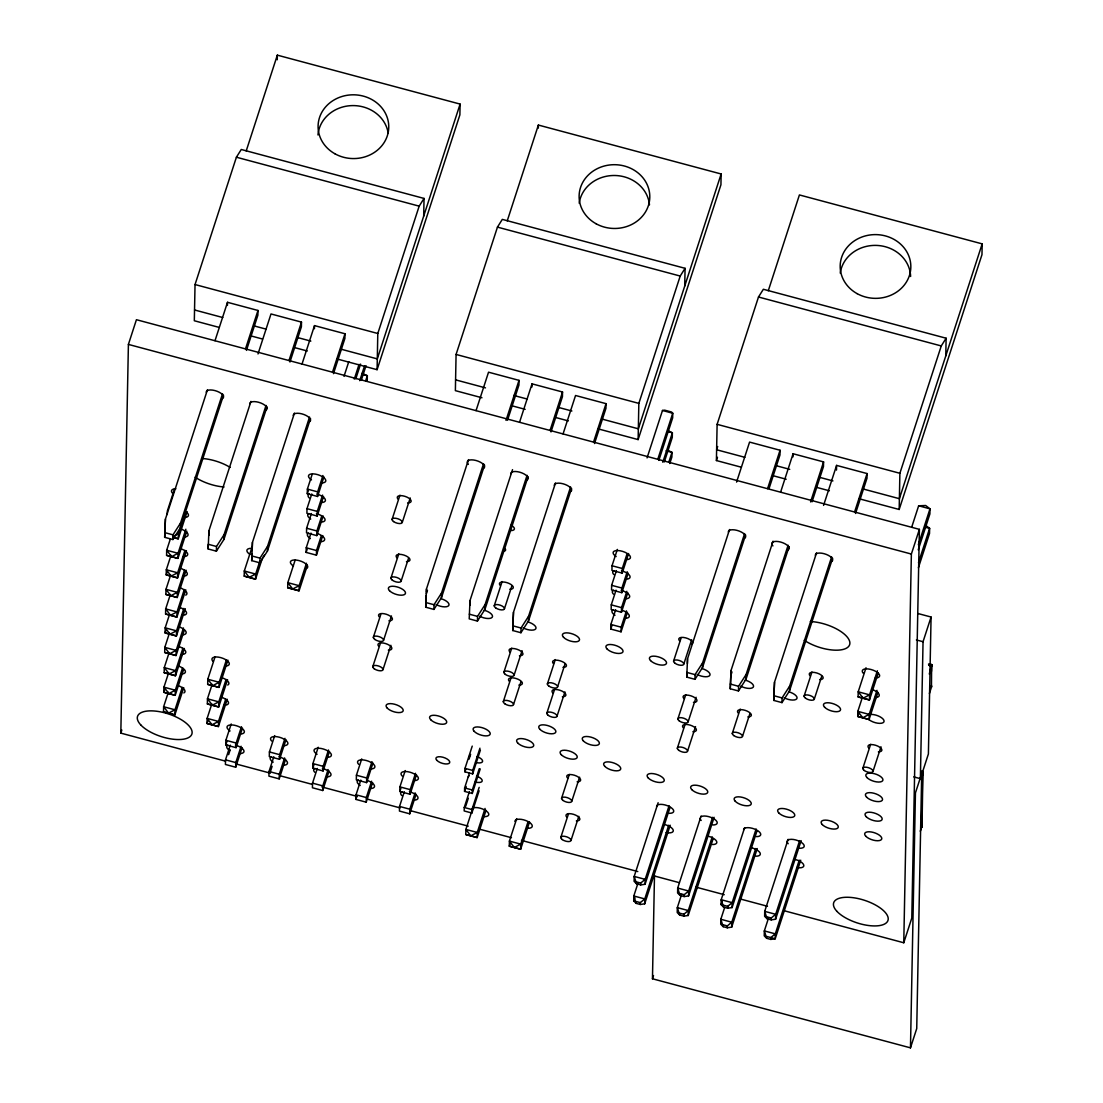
<?xml version="1.0" encoding="UTF-8"?>
<svg xmlns="http://www.w3.org/2000/svg" width="1103" height="1103" viewBox="0 0 1103 1103"><rect width="100%" height="100%" fill="white"/><g stroke="black" fill="none" stroke-linecap="round" stroke-linejoin="round"><path stroke-width="1.5" d="M225.55 761.167L120.82 733.123L128.403 344.412L136.427 319.705L919.392 529.357L911.795 918.068L903.771 942.762L784.081 910.72M222.53 393.771L180.506 523.098L180.409 527.799L172.881 539.532L164.664 537.326L165.436 519.072L207.461 389.731M165.436 519.072L164.664 537.326M184.38 648.481L175.529 675.739L164.182 672.706L164.278 667.605L168.966 653.169M167.27 514.494L167.325 511.103L174.619 488.643M183.732 687.638L174.881 714.896L163.534 711.862L163.63 706.747L168.318 692.326M184.394 629.868L176.066 655.527L164.705 652.48L164.802 647.378L169.49 632.943M185.787 589.802L176.921 617.06L165.574 614.013L165.671 608.911L170.358 594.476M186.104 570.223L177.252 597.481L165.891 594.448L165.988 589.333L170.689 574.911M186.793 531.136L177.941 558.394L166.581 555.361L166.677 550.245L170.331 539.022M172.881 539.532L172.978 534.831L180.506 523.098M223.509 395.191L178.355 533.714L178.259 538.815L173.392 537.519M423.69 216.133L424.035 198.43L241.267 149.484L236.4 157.219L195.038 284.546L194.321 320.752L219.249 327.426M267.009 406.842L223.923 539.45L216.395 551.169L208.164 548.977L208.26 544.275L216.478 546.481L224.019 534.748L266.044 405.421M208.853 535.41L208.936 530.722L250.96 401.382M227.894 660.132L219.042 687.39L207.681 684.356L207.778 679.255L215.071 656.795M227.563 679.71L218.711 706.968L207.364 703.935L207.461 698.819L212.148 684.398M216.395 551.169L216.478 546.481M227.425 305.434L227.494 302.305L257.978 310.467L257.881 315.168L246.452 350.368M223.923 539.45L224.019 534.748M230.293 745.145L225.508 759.843L225.426 764.476L235.697 767.219L242.067 747.627M242.453 728.063L236.083 747.655L225.798 744.911L225.894 740.292L231.203 723.954M235.697 767.219L235.794 762.6L241.102 746.262M236.083 747.655L236.166 743.036L241.474 726.698M262.335 558.311L255.551 579.158L244.204 576.111L244.301 571.009L252.118 546.964M310.522 418.492L267.422 551.1L259.894 562.82L251.677 560.627L252.449 542.373L294.473 413.032M252.449 542.373L252.187 550.452M259.894 562.82L259.991 558.132L267.519 546.399L309.543 417.072M267.422 551.1L267.519 546.399M277.239 59.769L277.336 55.15L460.103 104.082L459.882 114.864L377.088 369.684L337.215 359.013M273.792 756.796L269.022 771.493L268.925 776.126L279.211 778.87L285.58 759.264M274.702 735.604L269.408 751.943L269.311 756.561L279.583 759.305L285.953 739.713M279.211 778.87L279.293 774.251L284.602 757.913M279.583 759.305L279.679 754.686L284.988 738.348M307.406 565.15L299.065 590.808L287.704 587.761L287.814 582.66L295.108 560.214M257.992 353.953L270.993 313.955L301.477 322.117L301.395 326.805L289.951 362.018M322.779 535.562L316.423 555.154L306.138 552.41L306.234 547.791L311.005 533.08M311.391 513.529L306.606 528.227L306.524 532.846L316.795 535.603L323.165 515.997M311.777 493.965L306.992 508.662L306.91 513.281L317.181 516.039L323.551 496.433M323.937 476.868L317.567 496.474L307.282 493.717L307.379 489.098L312.149 474.4M314.438 328.735L314.507 325.606L344.991 333.768L344.894 338.456L333.464 373.669M316.423 555.154L316.506 550.535L321.29 535.837M316.795 535.603L316.892 530.97L321.662 516.273M317.181 516.039L317.278 511.406L322.572 495.082M317.567 496.474L317.65 491.855L322.958 475.517M317.306 768.446L312.521 783.144L312.439 787.763L322.71 790.52L329.08 770.914M329.466 751.364L323.096 770.956L312.825 768.212L312.907 763.579L318.216 747.255M322.71 790.52L322.807 785.901L328.115 769.563M323.096 770.956L323.179 766.337L328.487 749.999M372.593 782.565L366.224 802.171L355.938 799.413L356.035 794.794L360.805 780.097M361.729 758.905L356.421 775.23L356.324 779.862L366.596 782.606L372.966 763M367.244 380.328L367.34 375.709L362.005 373.379M366.224 802.171L366.306 797.552L371.614 781.214M366.596 782.606L366.692 777.987L372.001 761.649M377.088 369.684L377.791 333.492L419.168 206.151L424.035 198.43M404.318 791.747L399.534 806.445L399.451 811.063L409.723 813.821L416.093 794.215M416.479 774.651L410.109 794.257L399.837 791.499L399.92 786.88L405.228 770.556M409.723 813.821L409.82 809.202L415.128 792.864M410.109 794.257L410.206 789.638L415.514 773.3M484.548 465.094L441.462 597.702L433.92 609.421L425.703 607.215L426.475 588.961L468.499 459.634M426.42 592.09L426.475 588.961M433.92 609.421L434.017 604.72L441.545 593L483.569 463.66M441.462 597.702L441.545 593M684.729 286.035L685.073 268.319L502.306 219.387L497.453 227.121L456.077 354.449L455.374 390.641L481.956 397.769M469.395 791.637L464.239 807.493L464.184 810.953L471.891 813.021L479.116 790.768M480.246 768.901L472.263 793.457L464.556 791.389L464.625 787.928L469.409 773.189M480.384 750.109L472.649 773.892L464.942 771.824L465.011 768.364L472.236 746.111M512.537 469.644L469.988 600.611L469.216 618.866L477.434 621.072L484.962 609.352L528.047 476.73M469.892 605.313L469.988 600.611M486.009 810.319L477.158 837.577L465.797 834.544L465.893 829.442L473.187 806.982M471.891 813.021L471.96 809.547L479.171 787.349M472.263 793.457L472.332 789.996L479.254 768.708M472.649 773.892L472.718 770.432L479.943 748.179M477.434 621.072L477.53 616.37L485.058 604.651L527.082 475.31M484.962 609.352L485.058 604.651M571.561 488.381L528.475 621.003L520.933 632.722L512.716 630.516L513.488 612.262L555.512 482.921M513.488 612.262L512.716 630.516M476.055 410.606L488.532 372.194L519.017 380.356L518.934 385.057L507.49 420.271M520.933 632.722L521.03 628.021L528.558 616.301L570.582 486.961M531.977 386.974L532.032 383.844L562.53 392.006L562.433 396.708L550.99 431.907M528.475 621.003L528.558 616.301M538.319 128.127L538.374 125.053L721.141 173.984L720.935 184.766L638.127 439.587L598.253 428.902M563.068 433.906L575.545 395.494L606.03 403.657L605.947 408.358L594.503 443.558M627.428 612.206L621.058 631.812L610.786 629.068L610.869 624.436L615.653 609.738M616.039 590.174L611.255 604.871L611.172 609.504L621.444 612.248L627.814 592.656M616.412 570.609L611.641 585.321L611.545 589.94L621.83 592.683L628.2 573.091M617.335 549.418L612.027 565.756L611.931 570.375L622.202 573.119L628.572 553.527M621.058 631.812L621.154 627.193L626.463 610.855M621.444 612.248L621.54 607.629L626.849 591.291M621.83 592.683L621.913 588.064L627.221 571.726M622.202 573.119L622.299 568.5L627.069 553.803M638.127 439.587L638.844 403.381L680.206 276.053L685.073 268.319M670.224 825.237L644.676 903.84L640.278 904.474L636.169 903.371L633.715 900.903L633.811 895.981L638.072 882.869M636.169 903.371L633.811 895.981L644.772 898.917L644.676 903.84M670.072 807.313L645.062 884.275L640.664 884.909L636.555 883.806L634.197 876.416L658.133 802.722M640.278 904.474L640.319 902.626L644.772 898.917L668.721 825.223M640.664 884.909L640.705 883.062L645.158 879.353L669.107 805.659M645.062 884.275L645.158 879.353L634.197 876.416L634.101 881.338L636.555 883.806M921.708 773.561L916.731 1028.561L910.471 1047.85L652.466 978.775L654.493 875.396M713.2 838.528L688.189 915.49L683.791 916.124L679.682 915.021L677.325 907.631L681.571 894.519M714.11 817.323L688.575 895.926L684.163 896.56L680.055 895.457L677.697 888.067L701.108 816.013M745.587 534.983L702.501 667.591L694.973 679.324L686.742 677.118L686.838 672.416L695.055 674.622L702.597 662.889L744.622 533.562M687.431 663.565L687.514 658.863L729.538 529.523M683.791 916.124L683.819 914.277L688.286 910.554L712.221 836.874M684.163 896.56L684.205 894.712L688.658 891.003L712.607 817.309M688.189 915.49L688.286 910.554L677.325 907.631L677.228 912.553L679.682 915.021M688.575 895.926L688.658 891.003L677.697 888.067L677.6 892.989L680.055 895.457M694.973 679.324L695.055 674.622M702.501 667.591L702.597 662.889M741.34 467.217L716.412 460.544L717.115 424.338L758.492 297.01L763.359 289.276L946.126 338.221L945.767 355.924M757.085 830.614L732.075 907.576L727.677 908.21L723.568 907.107L721.114 904.639L721.21 899.717L744.622 827.664M757.237 848.538L731.689 927.14L727.291 927.775L723.182 926.672L720.824 919.282L724.547 907.81M723.568 907.107L721.21 899.717L732.171 902.654L732.075 907.576M789.1 546.633L746.014 679.241L738.472 690.961L730.255 688.768L731.027 670.514L773.051 541.173M730.255 688.768L731.027 670.514M727.291 927.775L727.332 925.913L731.785 922.205L755.734 848.524M727.677 908.21L727.718 906.363L732.171 902.654L756.12 828.96M731.689 927.14L731.785 922.205L720.824 919.282L720.728 924.204L723.182 926.672M738.472 690.961L738.569 686.273L746.097 674.54L788.121 545.213M746.014 679.241L746.097 674.54M800.737 860.188L775.202 938.791L770.804 939.411L766.695 938.322L764.338 930.918L768.598 917.82M801.123 840.624L775.588 919.226L771.19 919.861L767.068 918.758L764.71 911.368L788.135 839.314M832.6 558.283L789.514 690.892L781.986 702.611L773.755 700.419L774.527 682.164L816.551 552.824M774.527 682.164L773.755 700.419M736.57 482.094L749.571 442.096L780.055 450.258L779.973 454.96L769.053 488.56M770.804 939.411L770.832 937.564L775.299 933.855L799.248 860.175M771.19 919.861L771.218 918.013L775.685 914.29L799.62 840.61M775.588 919.226L775.685 914.29L764.71 911.368L764.627 916.29L767.068 918.758M781.986 702.611L782.068 697.923L789.61 686.19L831.634 556.863M793.016 456.876L793.085 453.747L823.569 461.909L823.472 466.597L812.042 501.81M789.514 690.892L789.61 686.19M836.501 470.085L836.584 465.397L867.082 473.559L866.986 478.247L855.542 513.46M878.319 672.692L869.467 699.95L858.106 696.903L858.217 691.802L866.02 667.756M859.306 498.804L899.179 509.476L899.883 473.284L941.259 345.942L946.126 338.221M903.771 942.762L911.368 554.051L919.392 529.357M910.471 1047.85L915.449 792.85L921.198 775.161M913.725 776.884L920.385 778.663L923.046 641.725L931.07 617.032L917.765 613.475M921.556 819.86L922.067 794.105M922.921 772.762L922.039 825.32L920.715 829.759L921.86 826.368L922.508 771.769M931.07 617.032L928.395 753.969L920.385 778.663M931.483 671.327L931.621 664.558L929.912 663.868M929.388 693.511L931.456 687.155L931.621 664.558L929.291 674.071M768.281 290.751L799.413 194.941L982.18 243.873L981.973 254.655L899.179 509.476M931.456 687.155L931.483 685.901M208.164 548.977L208.936 530.722M251.677 560.627L252.022 553.844M425.703 607.215L426.296 595.358M686.742 677.118L687.514 658.863M931.497 686.866L931.428 685.556M921.363 826.712L921.474 827.801L921.501 823.293M921.805 778.098L922.659 771.355M921.474 827.801L921.915 824.286M246.203 150.959L277.336 55.15M215.002 340.703L227.494 302.305M171.006 555.333L166.319 569.768L166.222 574.87L177.569 577.903L186.435 550.645M167.256 571.657L166.222 574.87L177.569 577.903L177.666 572.802L184.959 550.356M187.124 511.558L178.259 538.815L173.529 537.478M185.856 529.233L178.038 553.292L177.941 558.394L166.581 555.361M245.5 348.865L257.978 310.467M120.82 733.123L121.826 730.034M169.352 614.991L165.188 627.814L165.092 632.915L176.439 635.962L185.304 608.704M184.642 569.934L177.349 592.38L177.252 597.481L165.891 594.448M166.126 629.716L165.092 632.915L176.439 635.962L176.535 630.861L183.843 608.401M184.311 589.498L177.018 611.958L176.921 617.06L165.574 614.013M168.635 672.747L163.947 687.169L163.851 692.284L175.212 695.317L183.539 669.659M183.456 627.965L176.163 650.412L176.066 655.527L164.705 652.48M164.898 689.072L163.851 692.284L175.212 695.317L175.308 690.216L182.602 667.77M182.919 648.192L175.625 670.638L175.529 675.739L164.182 672.706M182.271 687.348L174.977 709.794L174.881 714.896L163.534 711.862M289 360.516L301.477 322.117M302.029 364.004L314.507 325.606M211.817 703.962L207.13 718.398L207.033 723.499L218.394 726.546L227.246 699.288M226.432 659.842L219.139 682.288L219.042 687.39L207.681 684.356M208.081 720.3L207.033 723.499L218.394 726.546L218.491 721.445L225.784 698.985M259.825 561.22L255.662 574.056L255.551 579.158L244.204 576.111M226.101 679.42L218.808 701.866L218.711 706.968L207.364 703.935M332.513 372.166L344.991 333.768M344.012 376.344L348.796 361.632M225.798 744.911L226.86 741.643M307.282 493.717L308.344 490.449M228.611 754.673L230.196 749.764M354.284 379.101L359.068 364.39M355.786 378.812L360.571 364.1M359.743 380.673L364.528 365.962M361.26 380.383L366.031 365.672M306.138 552.41L307.199 549.142M306.455 563.247L299.161 585.693L299.065 590.808L287.704 587.761M365.741 380.618L367.34 375.709L362.928 374.524M460.103 104.082L377.295 358.902L340.744 349.113M270.525 771.218L272.11 766.323M392.048 519.499L399.934 495.192M312.825 768.212L313.886 764.944M402.319 522.257L410.219 497.949M390.889 578.193L398.79 553.885M507.242 220.862L538.374 125.053M373.324 637.396L380.742 614.605M372.759 666.75L380.687 642.318M401.175 580.95L408.537 558.256M383.61 640.154L391.468 615.957M383.031 669.493L390.889 645.296M355.938 799.413L357 796.145M426.378 593.662L427.454 590.395M506.015 420.367L519.017 380.356M519.554 422.256L532.032 383.844M399.837 791.499L400.899 788.245M550.052 430.418L562.53 392.006M494.213 605.85L502.113 581.543M504.498 608.608L511.861 585.914M464.942 771.824L465.976 768.653M469.065 759.14L470.609 754.383M464.556 791.389L466.155 786.48M503.85 672.347L511.709 648.15M465.728 806.183L468.306 798.241M503.285 701.687L511.144 677.49M514.122 675.105L522.064 650.673M593.552 442.069L606.03 403.657M513.557 704.445L520.961 681.654M485.072 808.43L477.254 832.475L477.158 837.577L465.797 834.544M547.364 683.998L555.292 659.58M721.141 173.984L638.347 428.805L601.797 419.016M546.785 713.338L554.726 688.92M557.635 686.755L564.97 664.171M516.7 818.633L509.407 841.093L509.31 846.194L520.657 849.227L529.523 821.969M510.344 842.982L509.31 846.194L520.657 849.227L520.754 844.126L528.061 821.68M557.056 716.095L564.929 691.898M647.061 457.91L662.476 410.481L664.668 410.164L671.52 411.998L672.747 413.239L672.665 417.858L658.836 460.378M657.871 459.027L672.747 413.239L662.476 410.481M662.806 462.24L672.361 432.803L668.404 430.832M664.309 461.95L672.279 437.422L672.361 432.803L667.963 431.618M610.786 629.068L611.848 625.801M668.79 462.171L671.989 452.368L668.018 450.396M669.769 463.522L671.892 456.987L671.989 452.368L666.115 450.796M561.537 798.407L569.313 774.458M571.809 801.15L579.599 777.201M560.765 837.535L568.555 813.587M571.051 840.279L578.827 816.33M717.681 446.522L716.619 449.762L744.87 457.318M716.412 460.544L717.474 457.276M673.547 661.249L680.951 638.444M683.819 663.992L691.691 639.795M677.876 718.949L685.735 694.752M677.311 748.289L685.17 724.092M688.162 721.693L696.09 697.275M633.715 900.903L634.776 897.635M767.578 488.657L780.055 450.258M687.583 751.046L695.524 726.615M780.607 492.145L793.085 453.747M730.931 675.201L731.992 671.934M652.466 978.775L653.514 975.548M732.268 733.509L740.196 709.077M810.567 501.906L823.569 461.909M742.54 736.252L749.875 713.682M823.583 505.395L836.584 465.397M721.114 904.639L722.175 901.372M854.591 511.957L867.082 473.559M804.073 696.186L811.932 672.003M814.345 698.944L821.749 676.153M982.18 243.873L899.386 498.694L862.836 488.905M911.754 527.013L918.647 505.794L925.665 505.505L929.994 508.841L929.898 513.943L918.234 549.832M862.518 696.931L857.831 711.366L857.734 716.467L869.081 719.514L877.933 692.257M858.768 713.269L857.734 716.467L869.081 719.514L869.178 714.399L876.995 690.354M877.381 670.789L869.564 694.849L869.467 699.95L858.106 696.903M918.344 544.73L929.994 508.841L918.647 505.794M918.482 562.668L929.622 528.392L926.368 525.897M918.385 567.769L929.526 533.507L929.622 528.392L924.755 527.096M862.78 768.46L870.653 744.263M873.066 771.204L880.994 746.786M920.274 831.262L921.86 826.368M173.24 536.375L178.355 533.714M929.071 664.544L931.925 665.619L929.098 664.861M928.492 664.116C932.063 664.103 933.4 666.915 929.057 665.109M236.4 157.219L419.168 206.151M497.453 227.121L680.206 276.053M758.492 297.01L941.259 345.942M195.038 284.546L377.791 333.492M456.077 354.449L638.844 403.381M717.115 424.338L899.883 473.284M194.542 309.971L222.778 317.526M254.352 325.978L265.975 329.094M297.548 337.546L310.839 341.103M455.58 379.859L485.485 387.87M513.736 395.439L527.027 398.996M558.587 407.448L571.878 411.005M776.429 465.769L789.734 469.34M819.639 477.337L832.93 480.908M250.822 335.877L262.445 338.993M294.018 347.445L307.31 351.002M511.861 405.766L525.152 409.337M555.057 417.334L568.348 420.905M772.9 475.669L786.191 479.226M816.096 487.236L829.387 490.794M128.403 344.412L911.368 554.051M916.4 639.947L923.046 641.725M612.027 565.756L622.299 568.5M307.379 489.098L317.65 491.855M929.002 665.371L931.856 666.129M611.641 585.321L621.913 588.064M306.992 508.662L317.278 511.406M611.255 604.871L621.54 607.629M306.606 528.227L316.892 530.97M610.869 624.436L621.154 627.193M306.234 547.791L316.506 550.535M164.747 532.625L172.978 534.831M251.76 555.926L259.991 558.132M425.799 602.528L434.017 604.72M469.299 614.178L477.53 616.37M512.812 625.815L521.03 628.021M730.338 684.067L738.569 686.273M773.851 695.717L782.068 697.923M465.011 768.364L472.718 770.432M464.625 787.928L472.332 789.996M225.894 740.292L236.166 743.036M269.408 751.943L279.679 754.686M312.907 763.579L323.179 766.337M356.421 775.23L366.692 777.987M399.92 786.88L410.206 789.638M464.239 807.493L471.96 809.547M225.508 759.843L235.794 762.6M269.022 771.493L279.293 774.251M312.521 783.144L322.807 785.901M356.035 794.794L366.306 797.552M399.534 806.445L409.82 809.202M235.518 763.827L270.428 773.175M280.396 775.85L311.984 784.302M321.966 786.977L356.876 796.325M366.844 798.999L400.086 807.892M410.068 810.567L468.251 826.147M479.888 829.263L511.461 837.715M521.443 840.389L637.796 871.549M652.769 875.548L679.365 882.676M695.979 887.129L724.244 894.685M740.871 899.138L767.467 906.266M636.583 881.959L640.705 883.062M680.096 893.609L684.205 894.712M723.596 905.26L727.718 906.363M767.109 916.91L771.218 918.013M636.21 901.523L640.319 902.626M679.71 913.174L683.819 914.277M723.223 924.824L727.332 925.913M766.723 936.475L770.832 937.564M772.072 937.95L775.202 938.791L775.299 933.855L764.338 930.918L764.241 935.854L766.695 938.322M921.86 770.859L923.046 773.796L922.577 771.162M922.191 772.183L922.866 774.844M701.274 816.578A8.921 3.709 18 0 1 714.758 819.391A8.921 3.709 18 0 1 712.869 824.975M701.191 820.439A8.921 3.709 18 0 1 700.088 818.205M409.406 791.706A9.072 3.778 18 0 1 417.761 796.862A9.072 3.778 18 0 1 413.611 800.171M401.754 795.553A9.072 3.778 18 0 1 401.837 791.651M402.14 776.002A9.072 3.778 18 0 1 405.421 771.507A9.072 3.778 18 0 1 417.292 776.126A9.072 3.778 18 0 1 413.997 780.607M367.409 780.524A9.072 3.778 18 0 1 374.427 785.584A9.072 3.778 18 0 1 370.125 788.535M360.198 785.488A9.072 3.778 18 0 1 358.337 780M358.654 764.351A9.072 3.778 18 0 1 361.936 759.857A9.072 3.778 18 0 1 373.793 764.476A9.072 3.778 18 0 1 370.511 768.97M322.407 768.419A9.072 3.778 18 0 1 330.762 773.561A9.072 3.778 18 0 1 326.612 776.884M314.755 772.265A9.072 3.778 18 0 1 314.838 768.35M317.071 754.273A9.072 3.778 18 0 1 316.795 748.317A9.072 3.778 18 0 1 329.742 752.287A9.072 3.778 18 0 1 326.998 757.32M278.907 756.768A9.072 3.778 18 0 1 287.249 761.911A9.072 3.778 18 0 1 283.113 765.234M273.186 762.187A9.072 3.778 18 0 1 271.324 756.699M271.641 741.051A9.072 3.778 18 0 1 274.923 736.556A9.072 3.778 18 0 1 286.78 741.175A9.072 3.778 18 0 1 283.499 745.669M235.394 745.118A9.072 3.778 18 0 1 243.749 750.261A9.072 3.778 18 0 1 239.599 753.583M229.686 750.536A9.072 3.778 18 0 1 227.825 745.049M230.058 730.972A9.072 3.778 18 0 1 229.782 725.016A9.072 3.778 18 0 1 242.729 729A9.072 3.778 18 0 1 239.985 734.019M788.204 843.726A8.921 3.709 18 0 1 791.444 839.314A8.921 3.709 18 0 1 803.122 843.85A8.921 3.709 18 0 1 799.882 848.276M514.894 821.418A9.072 3.778 18 0 1 528.006 821.528A9.072 3.778 18 0 1 527.882 828.312M810.347 621.54A28.554 11.885 18 0 1 845.298 635.011A28.554 11.885 18 0 1 840.445 649.943A28.554 11.885 18 0 1 804.252 640.291M224.061 486.988A28.554 11.885 18 0 1 195.148 477.199M202.676 458.531A28.554 11.885 18 0 1 230.196 467.424M743.587 829.856A8.921 3.709 18 0 1 756.506 829.952A8.921 3.709 18 0 1 756.368 836.625M751.846 847.862A8.921 3.709 18 0 1 760.064 852.922A8.921 3.709 18 0 1 755.996 856.19M316.451 513.626A9.072 3.778 18 0 1 324.806 518.782A9.072 3.778 18 0 1 320.656 522.091M310.729 519.044A9.072 3.778 18 0 1 308.881 513.571M795.36 859.499A8.921 3.709 18 0 1 803.825 865.303A8.921 3.709 18 0 1 796.683 867.537M476.537 776.098A7.252 3.019 18 0 1 482.204 780.993A7.252 3.019 18 0 1 475.214 781.986M468.32 777.008A7.252 3.019 18 0 1 469.285 775.685M872.142 689.513A9.072 3.778 18 0 1 879.146 694.587A9.072 3.778 18 0 1 874.844 697.523M863.373 673.354A9.072 3.778 18 0 1 866.668 668.859A9.072 3.778 18 0 1 878.526 673.464A9.072 3.778 18 0 1 875.23 677.959M616.15 556.574A9.072 3.778 18 0 1 615.86 550.631A9.072 3.778 18 0 1 628.807 554.602A9.072 3.778 18 0 1 626.063 559.621M249.898 554.382A9.072 3.778 18 0 1 251.25 548.329M264.237 555.209A9.072 3.778 18 0 1 263.038 556.85M472.594 808.127A9.072 3.778 18 0 1 486.299 810.981A9.072 3.778 18 0 1 484.369 816.661M476.91 756.548A7.252 3.019 18 0 1 482.576 761.428A7.252 3.019 18 0 1 475.6 762.435M468.706 757.444A7.252 3.019 18 0 1 469.671 756.12M293.412 566.032A9.072 3.778 18 0 1 292.102 560.324A9.072 3.778 18 0 1 303.89 562.53A9.072 3.778 18 0 1 306.551 568.5M179.058 626.849A9.072 3.778 18 0 1 186.076 631.909A9.072 3.778 18 0 1 181.774 634.859M213.044 661.455A9.072 3.778 18 0 1 216.34 656.961A9.072 3.778 18 0 1 228.197 661.579A9.072 3.778 18 0 1 224.902 666.074M179.444 607.284A9.072 3.778 18 0 1 186.462 612.358A9.072 3.778 18 0 1 182.16 615.295M221.813 677.628A9.072 3.778 18 0 1 227.728 685.046M179.83 587.72A9.072 3.778 18 0 1 185.759 595.151M180.216 568.155A9.072 3.778 18 0 1 187.22 573.229A9.072 3.778 18 0 1 182.919 576.166M178.686 646.413A9.072 3.778 18 0 1 185.69 651.473A9.072 3.778 18 0 1 181.402 654.424M317.567 533.645A9.072 3.778 18 0 1 324.572 538.719A9.072 3.778 18 0 1 320.284 541.656M310.357 538.609A9.072 3.778 18 0 1 308.495 533.135M221.427 697.193A9.072 3.778 18 0 1 228.431 702.253A9.072 3.778 18 0 1 224.143 705.189M177.914 685.542A9.072 3.778 18 0 1 183.843 692.96M172.592 493.303A9.072 3.778 18 0 1 175.887 488.808M178.3 665.978A9.072 3.778 18 0 1 185.318 671.038A9.072 3.778 18 0 1 181.016 673.988M180.589 548.605A9.072 3.778 18 0 1 187.607 553.665A9.072 3.778 18 0 1 183.305 556.601M871.301 714.399A8.921 3.709 18 0 1 882.965 718.935A8.921 3.709 18 0 1 879.739 723.361A8.921 3.709 18 0 1 868.061 718.811M788.576 691.733A8.921 3.709 18 0 1 796.752 698.792A8.921 3.709 18 0 1 784.15 697.772M745.076 680.082A8.921 3.709 18 0 1 753.252 687.141A8.921 3.709 18 0 1 740.651 686.121M701.563 668.432A8.921 3.709 18 0 1 709.739 675.491A8.921 3.709 18 0 1 697.137 674.471M527.537 621.83A8.921 3.709 18 0 1 535.713 628.889A8.921 3.709 18 0 1 523.112 627.869M484.024 610.18A8.921 3.709 18 0 1 492.2 617.253A8.921 3.709 18 0 1 479.612 616.219M440.524 598.529A8.921 3.709 18 0 1 448.7 605.602A8.921 3.709 18 0 1 436.099 604.568M566.873 817.254A7.252 3.019 18 0 1 569.506 813.656A7.252 3.019 18 0 1 578.978 817.351A7.252 3.019 18 0 1 576.359 820.935M567.645 778.125A7.252 3.019 18 0 1 570.265 774.54A7.252 3.019 18 0 1 579.751 778.222A7.252 3.019 18 0 1 577.117 781.806M180.975 529.04A9.072 3.778 18 0 1 187.979 534.1A9.072 3.778 18 0 1 183.691 537.037M185.428 511.42A9.072 3.778 18 0 1 184.063 517.486M621.472 570.734A9.072 3.778 18 0 1 629.827 575.876A9.072 3.778 18 0 1 625.691 579.199M613.833 574.58A9.072 3.778 18 0 1 613.902 570.665M621.099 590.284A9.072 3.778 18 0 1 629.441 595.441A9.072 3.778 18 0 1 625.304 598.75M613.447 594.145A9.072 3.778 18 0 1 613.516 590.229M622.202 610.304A9.072 3.778 18 0 1 629.22 615.364A9.072 3.778 18 0 1 624.918 618.314M614.991 615.267A9.072 3.778 18 0 1 613.144 609.78M728.283 531.963A9.072 3.778 18 0 1 739.313 531.122A9.072 3.778 18 0 1 744.484 538.278M772.913 545.888A9.072 3.778 18 0 1 780.566 542.028A9.072 3.778 18 0 1 787.983 549.914M815.296 555.264A9.072 3.778 18 0 1 826.326 554.423A9.072 3.778 18 0 1 831.497 561.565M468.361 464.335A9.072 3.778 18 0 1 476.013 460.489A9.072 3.778 18 0 1 483.445 468.375M510.744 473.725A9.072 3.778 18 0 1 521.774 472.87A9.072 3.778 18 0 1 526.944 480.026M554.257 485.375A9.072 3.778 18 0 1 565.288 484.52A9.072 3.778 18 0 1 570.458 491.676M206.192 392.172A9.072 3.778 18 0 1 217.222 391.331A9.072 3.778 18 0 1 222.392 398.486M249.705 403.822A9.072 3.778 18 0 1 260.735 402.981A9.072 3.778 18 0 1 265.906 410.123M293.205 415.473A9.072 3.778 18 0 1 304.235 414.631A9.072 3.778 18 0 1 309.405 421.773M810.154 675.905A7.252 3.019 18 0 1 812.787 672.32A7.252 3.019 18 0 1 822.259 676.001A7.252 3.019 18 0 1 819.639 679.6M679.655 640.967A7.252 3.019 18 0 1 685.763 637.879A7.252 3.019 18 0 1 691.705 644.193M500.321 585.569A7.252 3.019 18 0 1 502.954 581.984A7.252 3.019 18 0 1 512.426 585.679A7.252 3.019 18 0 1 509.793 589.264M511.047 525.166A7.252 3.019 18 0 1 510.951 530.571M398.142 499.218A7.252 3.019 18 0 1 400.775 495.633A7.252 3.019 18 0 1 410.247 499.314A7.252 3.019 18 0 1 407.627 502.913M396.997 557.911A7.252 3.019 18 0 1 399.631 554.326A7.252 3.019 18 0 1 409.103 558.008A7.252 3.019 18 0 1 406.483 561.592M868.888 748.179A7.252 3.019 18 0 1 871.522 744.58A7.252 3.019 18 0 1 880.994 748.275A7.252 3.019 18 0 1 878.374 751.86M738.376 713.227A7.252 3.019 18 0 1 740.995 709.643A7.252 3.019 18 0 1 750.481 713.324A7.252 3.019 18 0 1 747.848 716.909M683.419 728.008A7.252 3.019 18 0 1 686.038 724.423A7.252 3.019 18 0 1 695.524 728.104A7.252 3.019 18 0 1 692.891 731.703M552.893 693.056A7.252 3.019 18 0 1 555.526 689.472A7.252 3.019 18 0 1 564.998 693.153A7.252 3.019 18 0 1 562.365 696.751M683.984 698.668A7.252 3.019 18 0 1 686.617 695.069A7.252 3.019 18 0 1 696.09 698.764A7.252 3.019 18 0 1 693.47 702.349M553.472 663.716A7.252 3.019 18 0 1 556.091 660.132A7.252 3.019 18 0 1 565.577 663.813A7.252 3.019 18 0 1 562.944 667.398M379.432 617.115A7.252 3.019 18 0 1 382.065 613.53A7.252 3.019 18 0 1 391.537 617.211A7.252 3.019 18 0 1 388.918 620.81M509.958 652.066A7.252 3.019 18 0 1 512.592 648.481A7.252 3.019 18 0 1 522.064 652.163A7.252 3.019 18 0 1 519.43 655.761M378.867 646.468A7.252 3.019 18 0 1 381.486 642.87A7.252 3.019 18 0 1 390.972 646.565A7.252 3.019 18 0 1 388.339 650.15M509.379 681.406A7.252 3.019 18 0 1 512.013 677.821A7.252 3.019 18 0 1 521.485 681.502A7.252 3.019 18 0 1 518.865 685.101M656.575 806.555A8.921 3.709 18 0 1 669.493 806.651A8.921 3.709 18 0 1 669.356 813.325M664.833 824.561A8.921 3.709 18 0 1 673.299 830.366A8.921 3.709 18 0 1 666.157 832.6M708.347 836.212A8.921 3.709 18 0 1 716.564 841.272A8.921 3.709 18 0 1 712.483 844.54M311.501 479.915A9.072 3.778 18 0 1 311.211 473.973A9.072 3.778 18 0 1 324.158 477.944A9.072 3.778 18 0 1 321.428 482.962M316.837 494.061A9.072 3.778 18 0 1 325.178 499.218A9.072 3.778 18 0 1 321.042 502.527M309.185 497.922A9.072 3.778 18 0 1 309.254 494.006M504.967 548.577A5.35 2.234 18 0 1 503.037 551.238M317.967 134.952A35.337 31.877 1.1 0 1 352.16 105.598A35.337 31.877 1.1 0 1 388.228 133.339M579.199 203.186A35.337 31.877 1.1 0 1 615.06 175.501A35.337 31.877 1.1 0 1 649.474 204.896M840.238 273.089A35.337 31.877 1.1 0 1 877.037 245.431A35.337 31.877 1.1 0 1 910.623 276.467M178.038 553.292L171.641 556.615L166.677 550.245L178.038 553.292M175.625 670.638L169.228 673.961L164.278 667.605L175.625 670.638M175.308 690.216L168.897 693.539L163.947 687.169L175.308 690.216M219.139 682.288L212.741 685.611L207.778 679.255L219.139 682.288M174.977 709.794L168.58 713.117L163.63 706.747L174.977 709.794M218.808 701.866L212.41 705.189L207.461 698.819L218.808 701.866M218.491 721.445L212.079 724.768L207.13 718.398L218.491 721.445M869.564 694.849L863.166 698.171L858.217 691.802L869.564 694.849M869.178 714.399L862.78 717.736L857.831 711.366L869.178 714.399M477.254 832.475L470.788 835.826L465.893 829.442L477.254 832.475M520.754 844.126L514.301 847.476L509.407 841.093L520.754 844.126M255.662 574.056L249.181 577.324L244.301 571.009L255.662 574.056M299.161 585.693L292.695 588.974L287.814 582.66L299.161 585.693M177.666 572.802L171.144 576.097L166.319 569.768L177.666 572.802M177.349 592.38L170.813 595.675L165.988 589.333L177.349 592.38M177.018 611.958L170.496 615.253L165.671 608.911L177.018 611.958M176.535 630.861L170.014 634.156L165.188 627.814L176.535 630.861M176.163 650.412L169.628 653.721L164.802 647.378L176.163 650.412M931.883 665.15L929.084 664.475L931.883 665.15M604.734 766.295A8.921 3.709 18 0 0 619.569 770.266A8.921 3.709 18 0 0 612.262 762.504A8.921 3.709 18 0 0 604.734 766.295M865.772 836.198A8.921 3.709 18 0 0 880.608 840.169A8.921 3.709 18 0 0 873.3 832.407A8.921 3.709 18 0 0 865.772 836.198M561.22 754.645A8.921 3.709 18 0 0 576.056 758.616A8.921 3.709 18 0 0 568.748 750.853A8.921 3.709 18 0 0 561.22 754.645M517.721 742.995A8.921 3.709 18 0 0 532.542 746.965A8.921 3.709 18 0 0 525.249 739.203A8.921 3.709 18 0 0 517.721 742.995M474.207 731.344A8.921 3.709 18 0 0 489.043 735.329A8.921 3.709 18 0 0 481.735 727.566A8.921 3.709 18 0 0 474.207 731.344M430.694 719.707A8.921 3.709 18 0 0 445.529 723.678A8.921 3.709 18 0 0 438.236 715.916A8.921 3.709 18 0 0 430.694 719.707M387.194 708.057A8.921 3.709 18 0 0 402.03 712.028A8.921 3.709 18 0 0 394.722 704.265A8.921 3.709 18 0 0 387.194 708.057M866.158 816.634A8.921 3.709 18 0 0 880.994 820.604A8.921 3.709 18 0 0 873.686 812.842A8.921 3.709 18 0 0 866.158 816.634M866.531 797.069A8.921 3.709 18 0 0 881.366 801.04A8.921 3.709 18 0 0 874.059 793.278A8.921 3.709 18 0 0 866.531 797.069M866.917 777.505A8.921 3.709 18 0 0 881.752 781.475A8.921 3.709 18 0 0 874.445 773.713A8.921 3.709 18 0 0 866.917 777.505M822.259 824.548A8.921 3.709 18 0 0 837.094 828.518A8.921 3.709 18 0 0 829.801 820.756A8.921 3.709 18 0 0 822.259 824.548M583.363 740.913A8.921 3.709 18 0 0 598.184 744.883A8.921 3.709 18 0 0 590.891 737.121A8.921 3.709 18 0 0 583.363 740.913M539.85 729.262A8.921 3.709 18 0 0 554.685 733.233A8.921 3.709 18 0 0 547.378 725.471A8.921 3.709 18 0 0 539.85 729.262M436.788 760.298A7.252 3.019 18 0 0 448.824 763.524A7.252 3.019 18 0 0 442.896 757.223A7.252 3.019 18 0 0 436.788 760.298M778.759 812.897A8.921 3.709 18 0 0 793.595 816.868A8.921 3.709 18 0 0 786.287 809.106A8.921 3.709 18 0 0 778.759 812.897M836.97 911.395A28.554 11.885 18 0 0 884.441 924.107A28.554 11.885 18 0 0 861.057 899.276A28.554 11.885 18 0 0 836.97 911.395M140.853 725.016A28.554 11.885 18 0 0 188.323 737.728A28.554 11.885 18 0 0 164.954 712.883A28.554 11.885 18 0 0 140.853 725.016M648.233 777.946A8.921 3.709 18 0 0 663.068 781.917A8.921 3.709 18 0 0 655.761 774.154A8.921 3.709 18 0 0 648.233 777.946M691.746 789.596A8.921 3.709 18 0 0 706.582 793.567A8.921 3.709 18 0 0 699.274 785.805A8.921 3.709 18 0 0 691.746 789.596M735.246 801.247A8.921 3.709 18 0 0 750.081 805.218A8.921 3.709 18 0 0 742.774 797.455A8.921 3.709 18 0 0 735.246 801.247M824.561 707.175A8.921 3.709 18 0 0 839.383 711.145A8.921 3.709 18 0 0 832.089 703.383A8.921 3.709 18 0 0 824.561 707.175M650.522 660.573A8.921 3.709 18 0 0 665.357 664.544A8.921 3.709 18 0 0 658.064 656.781A8.921 3.709 18 0 0 650.522 660.573M607.022 648.922A8.921 3.709 18 0 0 621.858 652.893A8.921 3.709 18 0 0 614.55 645.131A8.921 3.709 18 0 0 607.022 648.922M563.509 637.272A8.921 3.709 18 0 0 578.344 641.243A8.921 3.709 18 0 0 571.037 633.48A8.921 3.709 18 0 0 563.509 637.272M389.483 590.67A8.921 3.709 18 0 0 404.318 594.641A8.921 3.709 18 0 0 397.011 586.879A8.921 3.709 18 0 0 389.483 590.67M374.234 668.776A5.35 2.234 18 0 0 382.851 670.045A5.35 2.234 18 0 0 376.606 665.536A5.35 2.234 18 0 0 374.234 668.776M504.747 703.728A5.35 2.234 18 0 0 513.364 704.996A5.35 2.234 18 0 0 507.132 700.474A5.35 2.234 18 0 0 504.747 703.728M374.799 639.437A5.35 2.234 18 0 0 383.417 640.705A5.35 2.234 18 0 0 377.185 636.183A5.35 2.234 18 0 0 374.799 639.437M505.326 674.388A5.35 2.234 18 0 0 513.943 675.656A5.35 2.234 18 0 0 507.697 671.134A5.35 2.234 18 0 0 505.326 674.388M679.351 720.976A5.35 2.234 18 0 0 687.969 722.244A5.35 2.234 18 0 0 681.737 717.736A5.35 2.234 18 0 0 679.351 720.976M548.825 686.038A5.35 2.234 18 0 0 557.442 687.307A5.35 2.234 18 0 0 551.21 682.785A5.35 2.234 18 0 0 548.825 686.038M678.786 750.33A5.35 2.234 18 0 0 687.403 751.598A5.35 2.234 18 0 0 681.158 747.076A5.35 2.234 18 0 0 678.786 750.33M548.26 715.378A5.35 2.234 18 0 0 556.877 716.647A5.35 2.234 18 0 0 550.631 712.124A5.35 2.234 18 0 0 548.26 715.378M864.256 770.487A5.35 2.234 18 0 0 872.873 771.755A5.35 2.234 18 0 0 866.641 767.247A5.35 2.234 18 0 0 864.256 770.487M733.743 735.549A5.35 2.234 18 0 0 742.36 736.804A5.35 2.234 18 0 0 736.115 732.295A5.35 2.234 18 0 0 733.743 735.549M393.509 521.54A5.35 2.234 18 0 0 402.126 522.808A5.35 2.234 18 0 0 395.894 518.286A5.35 2.234 18 0 0 393.509 521.54M392.365 580.233A5.35 2.234 18 0 0 400.982 581.502A5.35 2.234 18 0 0 394.75 576.979A5.35 2.234 18 0 0 392.365 580.233M495.688 607.891A5.35 2.234 18 0 0 504.305 609.159A5.35 2.234 18 0 0 498.073 604.651A5.35 2.234 18 0 0 495.688 607.891M805.548 698.227A5.35 2.234 18 0 0 814.166 699.495A5.35 2.234 18 0 0 807.92 694.987A5.35 2.234 18 0 0 805.548 698.227M675.022 663.275A5.35 2.234 18 0 0 683.639 664.544A5.35 2.234 18 0 0 677.394 660.035A5.35 2.234 18 0 0 675.022 663.275M335.05 153.855A35.337 31.877 1.1 0 0 388.752 127.548A35.337 31.877 1.1 0 0 336.456 98.663A35.337 31.877 1.1 0 0 335.05 153.855M596.089 223.757A35.337 31.877 1.1 0 0 649.791 197.451A35.337 31.877 1.1 0 0 597.495 168.552A35.337 31.877 1.1 0 0 596.089 223.757M857.141 293.646A35.337 31.877 1.1 0 0 910.83 267.34A35.337 31.877 1.1 0 0 858.548 238.455A35.337 31.877 1.1 0 0 857.141 293.646M563.013 800.447A5.35 2.234 18 0 0 571.63 801.702A5.35 2.234 18 0 0 565.384 797.193A5.35 2.234 18 0 0 563.013 800.447M562.24 839.562A5.35 2.234 18 0 0 570.858 840.831A5.35 2.234 18 0 0 564.626 836.322A5.35 2.234 18 0 0 562.24 839.562"/></g></svg>
